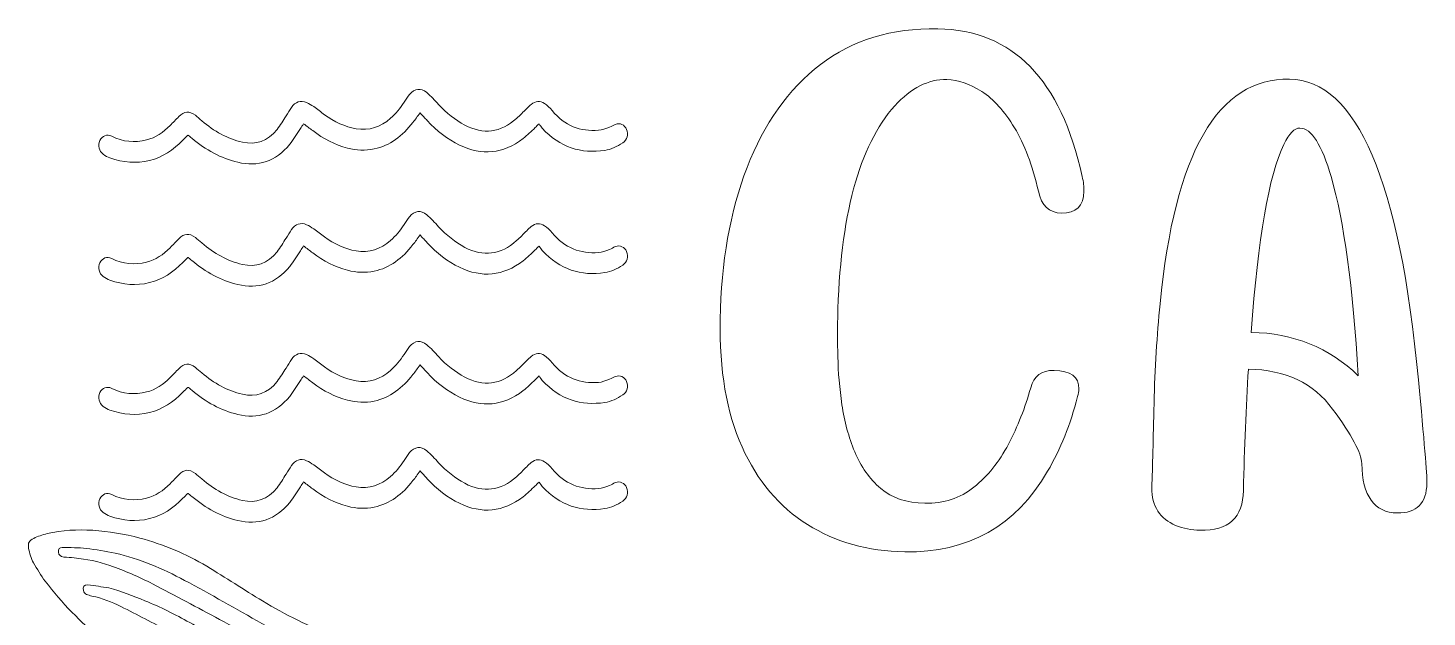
# Model space of a CAD drawing. Header units: inches. Extents: x 0.16 to 5.6, y -5.13 to -0.86.
# Drawn here: x 0.162 to 1.933, y -3.814 to -3.068 of the extents above; entities that cross this region are included whole.
import ezdxf

# ---------------------------------------------------------------- set-up
doc = ezdxf.new("R2010")
doc.units = ezdxf.units.IN
doc.header["$MEASUREMENT"] = 0
doc.layers.add('Layer 1', color=7, linetype='Continuous')

# ---------------------------------------------------------------- blocks, each defined once
blk = doc.blocks.new('block 182')
at = {"layer": 'Layer 1', "lineweight": 0}
blk.add_open_spline([(1.272, -3.7312), (1.2254, -3.7304), (1.1844, -3.7188), (1.1488, -3.6966), (1.1132, -3.6743), (1.0856, -3.6415), (1.0661, -3.5982), (1.0465, -3.5548), (1.0373, -3.5011), (1.0385, -3.4369), (1.0397, -3.3644), (1.0511, -3.3003), (1.0725, -3.2447), (1.0939, -3.1891), (1.1249, -3.1457), (1.1654, -3.1145), (1.206, -3.0833), (1.2555, -3.0681), (1.314, -3.0692), (1.4089, -3.0708), (1.4698, -3.1331), (1.4966, -3.256), (1.4983, -3.2631), (1.499, -3.2694), (1.4989, -3.2748), (1.4986, -3.2936), (1.489, -3.3028), (1.4703, -3.3025), (1.455, -3.3023), (1.4453, -3.293), (1.4412, -3.2747), (1.4337, -3.242), (1.4236, -3.2153), (1.411, -3.1945), (1.3984, -3.1736), (1.3846, -3.1583), (1.3695, -3.1485), (1.3544, -3.1387), (1.3398, -3.1337), (1.3254, -3.1334), (1.3019, -3.133), (1.2799, -3.1441), (1.2595, -3.1667), (1.2141, -3.217), (1.19, -3.3066), (1.1872, -3.4355), (1.1869, -3.4489), (1.187, -3.4653), (1.1874, -3.4845), (1.1878, -3.5038), (1.1896, -3.524), (1.1926, -3.5451), (1.1957, -3.5662), (1.2011, -3.5861), (1.2088, -3.6047), (1.2166, -3.6233), (1.2275, -3.6388), (1.2416, -3.651), (1.2557, -3.6631), (1.2743, -3.6694), (1.2973, -3.6698), (1.3214, -3.6703), (1.3422, -3.6635), (1.3596, -3.6494), (1.377, -3.6354), (1.3916, -3.6172), (1.4033, -3.5949), (1.4151, -3.5726), (1.4245, -3.5488), (1.4315, -3.5235), (1.4353, -3.5086), (1.4451, -3.5013), (1.461, -3.5016), (1.4821, -3.502), (1.4926, -3.5098), (1.4923, -3.525), (1.4923, -3.528), (1.4918, -3.5313), (1.4908, -3.5348), (1.4819, -3.5699), (1.4692, -3.6013), (1.4529, -3.6291), (1.4126, -3.6986), (1.3523, -3.7326), (1.272, -3.7312)], degree=3, knots=[0, 0, 0, 0, 1, 1, 1, 2, 2, 2, 3, 3, 3, 4, 4, 4, 5, 5, 5, 6, 6, 6, 7, 7, 7, 8, 8, 8, 9, 9, 9, 10, 10, 10, 11, 11, 11, 12, 12, 12, 13, 13, 13, 14, 14, 14, 15, 15, 15, 16, 16, 16, 17, 17, 17, 18, 18, 18, 19, 19, 19, 20, 20, 20, 21, 21, 21, 22, 22, 22, 23, 23, 23, 24, 24, 24, 25, 25, 25, 26, 26, 26, 27, 27, 27, 28, 28, 28, 28], dxfattribs=at)
blk = doc.blocks.new('block 181')
at = {"layer": 'Layer 1'}
blk.add_blockref('block 182', (0, 0), dxfattribs=at)
blk = doc.blocks.new('block 184')
at = {"layer": 'Layer 1', "lineweight": 0}
for points, knots in [([(1.6457, -3.704), (1.635, -3.7038), (1.6247, -3.7017), (1.6149, -3.6977), (1.6051, -3.6936), (1.5976, -3.6876), (1.5924, -3.6796), (1.5872, -3.6716), (1.5846, -3.6618), (1.5848, -3.6501), (1.5856, -3.6239), (1.5865, -3.5884), (1.5876, -3.5436), (1.5887, -3.4988), (1.5912, -3.4568), (1.5952, -3.4175), (1.6137, -3.2261), (1.6684, -3.1312), (1.7591, -3.1328), (1.8442, -3.1343), (1.8985, -3.2613), (1.9222, -3.5136), (1.9295, -3.5905), (1.9331, -3.634), (1.9329, -3.6441), (1.9324, -3.6698), (1.92, -3.6824), (1.8955, -3.682), (1.8662, -3.6815), (1.8512, -3.6606), (1.8505, -3.6194), (1.8501, -3.6062), (1.8378, -3.5833), (1.8136, -3.5505), (1.7894, -3.5177), (1.7539, -3.5008), (1.707, -3.5), (1.7041, -3.548), (1.702, -3.5992), (1.7007, -3.6535), (1.7002, -3.6878), (1.6818, -3.7047), (1.6457, -3.704)], [0, 0, 0, 0, 1, 1, 1, 2, 2, 2, 3, 3, 3, 4, 4, 4, 5, 5, 5, 6, 6, 6, 7, 7, 7, 8, 8, 8, 9, 9, 9, 10, 10, 10, 11, 11, 11, 12, 12, 12, 13, 13, 13, 14, 14, 14, 14]), ([(1.8461, -3.5083), (1.8392, -3.3956), (1.8278, -3.312), (1.812, -3.2573), (1.7999, -3.2159), (1.7867, -3.1951), (1.7723, -3.1949), (1.7655, -3.1947), (1.7587, -3.2016), (1.7518, -3.2155), (1.7329, -3.2549), (1.7192, -3.3342), (1.7105, -3.4535), (1.7639, -3.4544), (1.8092, -3.4727), (1.8461, -3.5083)], [0, 0, 0, 0, 1, 1, 1, 2, 2, 2, 3, 3, 3, 4, 4, 4, 5, 5, 5, 5])]:
    blk.add_open_spline(points, degree=3, knots=knots, dxfattribs=at)
blk = doc.blocks.new('block 183')
at = {"layer": 'Layer 1'}
blk.add_blockref('block 184', (0, 0), dxfattribs=at)
blk = doc.blocks.new('block 180')
at = {"layer": 'Layer 1'}
for name in ['block 181', 'block 183']:
    blk.add_blockref(name, (0, 0), dxfattribs=at)
blk = doc.blocks.new('block 256')
at = {"layer": 'Layer 1', "lineweight": 0}
for points, knots in [([(0.6084, -3.8572), (0.6046, -3.8598), (0.6015, -3.8617), (0.5986, -3.8639), (0.5963, -3.8657), (0.594, -3.8676), (0.5921, -3.8698), (0.5873, -3.8752), (0.5879, -3.8813), (0.5936, -3.8858), (0.5976, -3.8889), (0.6022, -3.8905), (0.607, -3.8918), (0.6104, -3.8928), (0.6137, -3.8937), (0.6176, -3.8947), (0.6169, -3.8956), (0.6167, -3.8962), (0.6162, -3.8964), (0.6017, -3.904), (0.5914, -3.9159), (0.582, -3.9289), (0.5707, -3.9447), (0.5621, -3.9621), (0.5552, -3.9803), (0.5485, -3.9979), (0.542, -4.0157), (0.5352, -4.0334), (0.5242, -4.0624), (0.5084, -4.0886), (0.4898, -4.1134), (0.4728, -4.1361), (0.4539, -4.1571), (0.4322, -4.1755), (0.4227, -4.1836), (0.4125, -4.1909), (0.4014, -4.1967), (0.3952, -4.1999), (0.3884, -4.2022), (0.3819, -4.2048), (0.381, -4.2052), (0.3801, -4.2053), (0.3792, -4.2054), (0.3703, -4.2071), (0.3678, -4.2056), (0.3671, -4.1966), (0.3663, -4.1845), (0.3661, -4.1723), (0.3657, -4.1602), (0.365, -4.1391), (0.3641, -4.1181), (0.3637, -4.097), (0.3632, -4.0726), (0.3654, -4.0484), (0.3715, -4.0247), (0.3789, -3.9958), (0.3912, -3.9694), (0.4113, -3.947), (0.4212, -3.936), (0.4326, -3.9266), (0.4447, -3.918), (0.4473, -3.9161), (0.4499, -3.9142), (0.4524, -3.9121), (0.4544, -3.9104), (0.4553, -3.9081), (0.4544, -3.9055), (0.4535, -3.9029), (0.4515, -3.9014), (0.449, -3.901), (0.4465, -3.9007), (0.4441, -3.9007), (0.4416, -3.9006), (0.4261, -3.8999), (0.4105, -3.8998), (0.3951, -3.8986), (0.3428, -3.8943), (0.2961, -3.8762), (0.2557, -3.8424), (0.2292, -3.8202), (0.2051, -3.796), (0.1843, -3.7685), (0.1787, -3.7612), (0.1741, -3.7531), (0.1695, -3.7452), (0.1661, -3.7394), (0.1642, -3.733), (0.1633, -3.7264), (0.1624, -3.7197), (0.1635, -3.717), (0.1697, -3.7142), (0.1751, -3.7117), (0.1808, -3.7096), (0.1866, -3.7082), (0.2056, -3.7036), (0.2249, -3.7028), (0.2444, -3.704), (0.2646, -3.7053), (0.2845, -3.7085), (0.304, -3.7138), (0.3338, -3.7219), (0.3623, -3.7335), (0.3888, -3.7495), (0.4125, -3.7638), (0.4356, -3.7791), (0.4593, -3.7934), (0.4883, -3.811), (0.5188, -3.8257), (0.5501, -3.8386), (0.5679, -3.846), (0.5861, -3.8521), (0.605, -3.8562), (0.6058, -3.8564), (0.6067, -3.8567), (0.6084, -3.8572)], [0, 0, 0, 0, 1, 1, 1, 2, 2, 2, 3, 3, 3, 4, 4, 4, 5, 5, 5, 6, 6, 6, 7, 7, 7, 8, 8, 8, 9, 9, 9, 10, 10, 10, 11, 11, 11, 12, 12, 12, 13, 13, 13, 14, 14, 14, 15, 15, 15, 16, 16, 16, 17, 17, 17, 18, 18, 18, 19, 19, 19, 20, 20, 20, 21, 21, 21, 22, 22, 22, 23, 23, 23, 24, 24, 24, 25, 25, 25, 26, 26, 26, 27, 27, 27, 28, 28, 28, 29, 29, 29, 30, 30, 30, 31, 31, 31, 32, 32, 32, 33, 33, 33, 34, 34, 34, 35, 35, 35, 36, 36, 36, 37, 37, 37, 38, 38, 38, 38]), ([(0.2727, -3.7327), (0.2606, -3.7308), (0.2485, -3.7283), (0.2363, -3.727), (0.2262, -3.7258), (0.216, -3.7259), (0.2059, -3.7256), (0.2021, -3.7255), (0.2003, -3.7278), (0.2009, -3.7316), (0.2014, -3.7353), (0.2038, -3.7375), (0.2077, -3.7379), (0.2121, -3.7383), (0.2166, -3.7384), (0.221, -3.7389), (0.2364, -3.7404), (0.2515, -3.7433), (0.2661, -3.7485), (0.2847, -3.755), (0.3028, -3.7628), (0.3202, -3.7719), (0.3486, -3.7867), (0.3769, -3.8017), (0.405, -3.8168), (0.4358, -3.8334), (0.4665, -3.85), (0.5004, -3.8596), (0.5111, -3.8626), (0.5217, -3.8658), (0.5328, -3.8667), (0.5357, -3.8669), (0.5387, -3.8669), (0.5415, -3.8665), (0.5441, -3.8662), (0.5455, -3.8642), (0.5457, -3.8617), (0.546, -3.8592), (0.545, -3.8574), (0.5427, -3.8565), (0.5407, -3.8557), (0.5387, -3.8548), (0.5367, -3.8543), (0.509, -3.8474), (0.4832, -3.8361), (0.4585, -3.822), (0.426, -3.8034), (0.3935, -3.7851), (0.3606, -3.7673), (0.3328, -3.7523), (0.3037, -3.7402), (0.2727, -3.7327)], [0, 0, 0, 0, 1, 1, 1, 2, 2, 2, 3, 3, 3, 4, 4, 4, 5, 5, 5, 6, 6, 6, 7, 7, 7, 8, 8, 8, 9, 9, 9, 10, 10, 10, 11, 11, 11, 12, 12, 12, 13, 13, 13, 14, 14, 14, 15, 15, 15, 16, 16, 16, 17, 17, 17, 17]), ([(0.2647, -3.7768), (0.2559, -3.7756), (0.2471, -3.7741), (0.2382, -3.7731), (0.2337, -3.7726), (0.2314, -3.7757), (0.2325, -3.7801), (0.233, -3.7825), (0.2344, -3.7843), (0.2367, -3.7852), (0.2389, -3.7859), (0.2411, -3.7867), (0.2433, -3.7872), (0.2562, -3.79), (0.2684, -3.7947), (0.2801, -3.8005), (0.3006, -3.8108), (0.321, -3.8213), (0.3412, -3.8321), (0.3634, -3.844), (0.3851, -3.857), (0.4094, -3.8644), (0.4213, -3.868), (0.4332, -3.8717), (0.4452, -3.8751), (0.4486, -3.8761), (0.4522, -3.8764), (0.4557, -3.8766), (0.4583, -3.8768), (0.4602, -3.8752), (0.4609, -3.8729), (0.4617, -3.8705), (0.4608, -3.8679), (0.4586, -3.8664), (0.458, -3.866), (0.4572, -3.8657), (0.4565, -3.8654), (0.4522, -3.8635), (0.4478, -3.8615), (0.4434, -3.8596), (0.4277, -3.853), (0.4118, -3.8468), (0.397, -3.8382), (0.387, -3.8324), (0.3772, -3.8264), (0.3671, -3.8208), (0.3487, -3.8105), (0.3299, -3.8011), (0.3104, -3.7931), (0.2954, -3.787), (0.2804, -3.781), (0.2647, -3.7768)], [0, 0, 0, 0, 1, 1, 1, 2, 2, 2, 3, 3, 3, 4, 4, 4, 5, 5, 5, 6, 6, 6, 7, 7, 7, 8, 8, 8, 9, 9, 9, 10, 10, 10, 11, 11, 11, 12, 12, 12, 13, 13, 13, 14, 14, 14, 15, 15, 15, 16, 16, 16, 17, 17, 17, 17]), ([(0.3814, -4.1156), (0.3798, -4.1195), (0.3825, -4.1226), (0.3863, -4.1234), (0.389, -4.124), (0.3916, -4.1236), (0.3936, -4.1217), (0.3961, -4.1194), (0.3987, -4.1171), (0.4006, -4.1144), (0.4123, -4.0984), (0.4229, -4.0816), (0.4313, -4.0636), (0.4409, -4.0429), (0.4502, -4.0221), (0.4575, -4.0005), (0.4613, -3.9893), (0.4654, -3.9782), (0.4695, -3.9671), (0.4741, -3.9545), (0.4803, -3.9426), (0.4866, -3.9308), (0.4881, -3.928), (0.4895, -3.925), (0.4907, -3.922), (0.4921, -3.9186), (0.4914, -3.9159), (0.4889, -3.9142), (0.4866, -3.9125), (0.4836, -3.9126), (0.4808, -3.9147), (0.479, -3.9161), (0.4772, -3.9177), (0.4758, -3.9195), (0.4714, -3.9252), (0.4669, -3.9309), (0.463, -3.9369), (0.4545, -3.95), (0.4488, -3.9645), (0.4426, -3.9788), (0.4318, -4.0036), (0.4215, -4.0286), (0.4105, -4.0533), (0.4018, -4.0728), (0.3923, -4.092), (0.3832, -4.1113), (0.3825, -4.1127), (0.382, -4.1141), (0.3814, -4.1156)], [0, 0, 0, 0, 1, 1, 1, 2, 2, 2, 3, 3, 3, 4, 4, 4, 5, 5, 5, 6, 6, 6, 7, 7, 7, 8, 8, 8, 9, 9, 9, 10, 10, 10, 11, 11, 11, 12, 12, 12, 13, 13, 13, 14, 14, 14, 15, 15, 15, 16, 16, 16, 16]), ([(0.5608, -3.9052), (0.5623, -3.8997), (0.5595, -3.8961), (0.5548, -3.8965), (0.553, -3.8967), (0.5509, -3.8977), (0.5496, -3.899), (0.5464, -3.9021), (0.5432, -3.9054), (0.5409, -3.9091), (0.5353, -3.9181), (0.5295, -3.927), (0.5249, -3.9365), (0.5102, -3.9674), (0.4961, -3.9984), (0.4818, -4.0294), (0.4754, -4.0432), (0.4697, -4.0573), (0.4627, -4.0708), (0.4505, -4.0942), (0.4349, -4.1154), (0.4188, -4.1362), (0.4126, -4.1442), (0.4054, -4.1515), (0.3987, -4.1591), (0.3963, -4.1619), (0.3939, -4.1646), (0.3917, -4.1676), (0.3899, -4.1701), (0.3906, -4.1722), (0.3933, -4.1737), (0.3963, -4.1753), (0.3993, -4.1748), (0.402, -4.173), (0.4059, -4.1703), (0.41, -4.1676), (0.4134, -4.1644), (0.4253, -4.153), (0.4374, -4.1418), (0.4486, -4.1298), (0.4692, -4.108), (0.4862, -4.0835), (0.4982, -4.0559), (0.5114, -4.0257), (0.5227, -3.9948), (0.5344, -3.964), (0.5413, -3.9459), (0.5487, -3.928), (0.5579, -3.9109), (0.5591, -3.9088), (0.5601, -3.9065), (0.5608, -3.9052)], [0, 0, 0, 0, 1, 1, 1, 2, 2, 2, 3, 3, 3, 4, 4, 4, 5, 5, 5, 6, 6, 6, 7, 7, 7, 8, 8, 8, 9, 9, 9, 10, 10, 10, 11, 11, 11, 12, 12, 12, 13, 13, 13, 14, 14, 14, 15, 15, 15, 16, 16, 16, 17, 17, 17, 17])]:
    blk.add_open_spline(points, degree=3, knots=knots, dxfattribs=at)
blk = doc.blocks.new('block 255')
at = {"layer": 'Layer 1'}
blk.add_blockref('block 256', (0, 0), dxfattribs=at)
blk = doc.blocks.new('block 254')
at = {"layer": 'Layer 1'}
blk.add_blockref('block 255', (0, 0), dxfattribs=at)
blk = doc.blocks.new('block 296')
at = {"layer": 'Layer 1', "lineweight": 0}
blk.add_open_spline([(0.6677, -3.6388), (0.6798, -3.652), (0.6935, -3.6624), (0.7087, -3.6698), (0.7367, -3.6834), (0.7637, -3.681), (0.7891, -3.6615), (0.7945, -3.6574), (0.7993, -3.6524), (0.8044, -3.6477), (0.8058, -3.6464), (0.8072, -3.645), (0.8094, -3.6429), (0.8108, -3.6451), (0.8119, -3.647), (0.8132, -3.6485), (0.8357, -3.6729), (0.8626, -3.6809), (0.8926, -3.6765), (0.9006, -3.6754), (0.9081, -3.6716), (0.9151, -3.667), (0.9209, -3.6633), (0.9227, -3.6561), (0.92, -3.6499), (0.9175, -3.644), (0.9116, -3.6413), (0.9057, -3.6436), (0.9033, -3.6446), (0.901, -3.6462), (0.8985, -3.6471), (0.8938, -3.6487), (0.8891, -3.6509), (0.8843, -3.6512), (0.8618, -3.6526), (0.8418, -3.6457), (0.8259, -3.6261), (0.8231, -3.6227), (0.8198, -3.6195), (0.8162, -3.6171), (0.8106, -3.6133), (0.8048, -3.6139), (0.7994, -3.6182), (0.7974, -3.6198), (0.7956, -3.6217), (0.7937, -3.6235), (0.7894, -3.6277), (0.7853, -3.6321), (0.7809, -3.6361), (0.7606, -3.6541), (0.7386, -3.6568), (0.7154, -3.6445), (0.7031, -3.638), (0.692, -3.6293), (0.6821, -3.6184), (0.6774, -3.6131), (0.6724, -3.6079), (0.6671, -3.6034), (0.6596, -3.597), (0.6518, -3.5981), (0.6454, -3.6057), (0.6428, -3.6088), (0.6407, -3.6122), (0.6385, -3.6156), (0.6335, -3.6232), (0.6279, -3.6301), (0.6213, -3.6359), (0.6084, -3.6472), (0.594, -3.6518), (0.5779, -3.6491), (0.5633, -3.6466), (0.55, -3.6404), (0.5376, -3.6313), (0.533, -3.628), (0.5286, -3.6243), (0.524, -3.6211), (0.5212, -3.6191), (0.5182, -3.6172), (0.5151, -3.6159), (0.5076, -3.6127), (0.5009, -3.6149), (0.4958, -3.6221), (0.4934, -3.6255), (0.4915, -3.6293), (0.4891, -3.6329), (0.4854, -3.6387), (0.4818, -3.6447), (0.4776, -3.6501), (0.4658, -3.6652), (0.4509, -3.6699), (0.4338, -3.6661), (0.4148, -3.6618), (0.3978, -3.6523), (0.3823, -3.639), (0.3796, -3.6367), (0.377, -3.6342), (0.3743, -3.6321), (0.3666, -3.6262), (0.3602, -3.6267), (0.3533, -3.6337), (0.3496, -3.6374), (0.346, -3.6413), (0.3423, -3.645), (0.3336, -3.6536), (0.3239, -3.6605), (0.3125, -3.6632), (0.2974, -3.6669), (0.2827, -3.6658), (0.2684, -3.6587), (0.2624, -3.6556), (0.2563, -3.658), (0.2534, -3.6641), (0.2506, -3.6701), (0.2523, -3.6774), (0.2577, -3.6814), (0.2603, -3.6834), (0.2632, -3.6851), (0.2662, -3.6861), (0.2827, -3.6919), (0.2995, -3.6934), (0.3164, -3.6892), (0.3326, -3.6853), (0.3463, -3.6759), (0.3586, -3.6635), (0.3607, -3.6614), (0.3628, -3.6593), (0.3646, -3.6574), (0.3653, -3.6575), (0.3655, -3.6575), (0.3656, -3.6576), (0.367, -3.6588), (0.3684, -3.6599), (0.3698, -3.6611), (0.3874, -3.6759), (0.4067, -3.6866), (0.4281, -3.6916), (0.4535, -3.6977), (0.4757, -3.6906), (0.4937, -3.6687), (0.4987, -3.6626), (0.5028, -3.6555), (0.5073, -3.6488), (0.5086, -3.647), (0.5097, -3.645), (0.5111, -3.6427), (0.5152, -3.6458), (0.519, -3.6487), (0.5228, -3.6515), (0.5363, -3.6619), (0.5509, -3.6694), (0.5668, -3.6735), (0.578, -3.6764), (0.5893, -3.6771), (0.6006, -3.6747), (0.6206, -3.6705), (0.6364, -3.6582), (0.6497, -3.6411), (0.6526, -3.6374), (0.6553, -3.6334), (0.6586, -3.6288), (0.6619, -3.6324), (0.6648, -3.6356), (0.6677, -3.6388)], degree=3, knots=[0, 0, 0, 0, 1, 1, 1, 2, 2, 2, 3, 3, 3, 4, 4, 4, 5, 5, 5, 6, 6, 6, 7, 7, 7, 8, 8, 8, 9, 9, 9, 10, 10, 10, 11, 11, 11, 12, 12, 12, 13, 13, 13, 14, 14, 14, 15, 15, 15, 16, 16, 16, 17, 17, 17, 18, 18, 18, 19, 19, 19, 20, 20, 20, 21, 21, 21, 22, 22, 22, 23, 23, 23, 24, 24, 24, 25, 25, 25, 26, 26, 26, 27, 27, 27, 28, 28, 28, 29, 29, 29, 30, 30, 30, 31, 31, 31, 32, 32, 32, 33, 33, 33, 34, 34, 34, 35, 35, 35, 36, 36, 36, 37, 37, 37, 38, 38, 38, 39, 39, 39, 40, 40, 40, 41, 41, 41, 42, 42, 42, 43, 43, 43, 44, 44, 44, 45, 45, 45, 46, 46, 46, 47, 47, 47, 48, 48, 48, 49, 49, 49, 50, 50, 50, 51, 51, 51, 52, 52, 52, 53, 53, 53, 54, 54, 54, 54], dxfattribs=at)
blk = doc.blocks.new('block 295')
at = {"layer": 'Layer 1'}
blk.add_blockref('block 296', (0, 0), dxfattribs=at)
blk = doc.blocks.new('block 298')
at = {"layer": 'Layer 1', "lineweight": 0}
blk.add_open_spline([(0.6677, -3.5044), (0.6798, -3.5176), (0.6935, -3.528), (0.7087, -3.5355), (0.7367, -3.5491), (0.7637, -3.5467), (0.7891, -3.5272), (0.7945, -3.5231), (0.7993, -3.518), (0.8044, -3.5134), (0.8058, -3.5121), (0.8072, -3.5106), (0.8094, -3.5086), (0.8108, -3.5107), (0.8119, -3.5127), (0.8132, -3.5142), (0.8357, -3.5385), (0.8626, -3.5466), (0.8926, -3.5422), (0.9006, -3.541), (0.9081, -3.5372), (0.9151, -3.5327), (0.9209, -3.529), (0.9227, -3.5218), (0.92, -3.5156), (0.9175, -3.5096), (0.9116, -3.507), (0.9057, -3.5093), (0.9033, -3.5103), (0.901, -3.5119), (0.8985, -3.5127), (0.8938, -3.5143), (0.8891, -3.5165), (0.8843, -3.5168), (0.8618, -3.5183), (0.8418, -3.5114), (0.8259, -3.4918), (0.8231, -3.4883), (0.8198, -3.4852), (0.8162, -3.4828), (0.8106, -3.479), (0.8048, -3.4796), (0.7994, -3.4839), (0.7974, -3.4855), (0.7956, -3.4874), (0.7937, -3.4892), (0.7894, -3.4934), (0.7853, -3.4978), (0.7809, -3.5017), (0.7606, -3.5198), (0.7386, -3.5225), (0.7154, -3.5101), (0.7031, -3.5036), (0.692, -3.495), (0.6821, -3.4841), (0.6774, -3.4788), (0.6724, -3.4735), (0.6671, -3.469), (0.6596, -3.4627), (0.6518, -3.4637), (0.6454, -3.4714), (0.6428, -3.4744), (0.6407, -3.4779), (0.6385, -3.4813), (0.6335, -3.4888), (0.6279, -3.4958), (0.6213, -3.5016), (0.6084, -3.5128), (0.594, -3.5175), (0.5779, -3.5148), (0.5633, -3.5123), (0.55, -3.506), (0.5376, -3.497), (0.533, -3.4936), (0.5286, -3.49), (0.524, -3.4868), (0.5212, -3.4848), (0.5182, -3.4829), (0.5151, -3.4816), (0.5076, -3.4784), (0.5009, -3.4806), (0.4958, -3.4877), (0.4934, -3.4912), (0.4915, -3.495), (0.4891, -3.4986), (0.4854, -3.5043), (0.4818, -3.5103), (0.4776, -3.5157), (0.4658, -3.5309), (0.4509, -3.5356), (0.4338, -3.5318), (0.4148, -3.5275), (0.3978, -3.5179), (0.3823, -3.5046), (0.3796, -3.5024), (0.377, -3.4999), (0.3743, -3.4978), (0.3666, -3.4919), (0.3602, -3.4924), (0.3533, -3.4994), (0.3496, -3.5031), (0.346, -3.507), (0.3423, -3.5107), (0.3336, -3.5193), (0.3239, -3.5261), (0.3125, -3.5289), (0.2974, -3.5326), (0.2827, -3.5315), (0.2684, -3.5243), (0.2624, -3.5213), (0.2563, -3.5237), (0.2534, -3.5297), (0.2506, -3.5357), (0.2523, -3.5431), (0.2577, -3.5471), (0.2603, -3.5491), (0.2632, -3.5507), (0.2662, -3.5518), (0.2827, -3.5576), (0.2995, -3.5591), (0.3164, -3.5549), (0.3326, -3.5509), (0.3463, -3.5416), (0.3586, -3.5292), (0.3607, -3.5271), (0.3628, -3.525), (0.3646, -3.5231), (0.3653, -3.5232), (0.3655, -3.5232), (0.3656, -3.5233), (0.367, -3.5244), (0.3684, -3.5256), (0.3698, -3.5268), (0.3874, -3.5416), (0.4067, -3.5522), (0.4281, -3.5573), (0.4535, -3.5634), (0.4757, -3.5563), (0.4937, -3.5344), (0.4987, -3.5283), (0.5028, -3.5212), (0.5073, -3.5145), (0.5086, -3.5126), (0.5097, -3.5106), (0.5111, -3.5084), (0.5152, -3.5115), (0.519, -3.5143), (0.5228, -3.5172), (0.5363, -3.5276), (0.5509, -3.5351), (0.5668, -3.5392), (0.578, -3.5421), (0.5893, -3.5428), (0.6006, -3.5404), (0.6206, -3.5361), (0.6364, -3.5239), (0.6497, -3.5068), (0.6526, -3.503), (0.6553, -3.4991), (0.6586, -3.4945), (0.6619, -3.4981), (0.6648, -3.5013), (0.6677, -3.5044)], degree=3, knots=[0, 0, 0, 0, 1, 1, 1, 2, 2, 2, 3, 3, 3, 4, 4, 4, 5, 5, 5, 6, 6, 6, 7, 7, 7, 8, 8, 8, 9, 9, 9, 10, 10, 10, 11, 11, 11, 12, 12, 12, 13, 13, 13, 14, 14, 14, 15, 15, 15, 16, 16, 16, 17, 17, 17, 18, 18, 18, 19, 19, 19, 20, 20, 20, 21, 21, 21, 22, 22, 22, 23, 23, 23, 24, 24, 24, 25, 25, 25, 26, 26, 26, 27, 27, 27, 28, 28, 28, 29, 29, 29, 30, 30, 30, 31, 31, 31, 32, 32, 32, 33, 33, 33, 34, 34, 34, 35, 35, 35, 36, 36, 36, 37, 37, 37, 38, 38, 38, 39, 39, 39, 40, 40, 40, 41, 41, 41, 42, 42, 42, 43, 43, 43, 44, 44, 44, 45, 45, 45, 46, 46, 46, 47, 47, 47, 48, 48, 48, 49, 49, 49, 50, 50, 50, 51, 51, 51, 52, 52, 52, 53, 53, 53, 54, 54, 54, 54], dxfattribs=at)
blk = doc.blocks.new('block 297')
at = {"layer": 'Layer 1'}
blk.add_blockref('block 298', (0, 0), dxfattribs=at)
blk = doc.blocks.new('block 300')
at = {"layer": 'Layer 1', "lineweight": 0}
blk.add_open_spline([(0.6677, -3.3401), (0.6798, -3.3532), (0.6935, -3.3637), (0.7087, -3.3711), (0.7367, -3.3847), (0.7637, -3.3823), (0.7891, -3.3628), (0.7945, -3.3587), (0.7993, -3.3537), (0.8044, -3.349), (0.8058, -3.3477), (0.8072, -3.3463), (0.8094, -3.3442), (0.8108, -3.3464), (0.8119, -3.3483), (0.8132, -3.3498), (0.8357, -3.3742), (0.8626, -3.3822), (0.8926, -3.3778), (0.9006, -3.3767), (0.9081, -3.3729), (0.9151, -3.3683), (0.9209, -3.3646), (0.9227, -3.3574), (0.92, -3.3512), (0.9175, -3.3453), (0.9116, -3.3426), (0.9057, -3.3449), (0.9033, -3.3459), (0.901, -3.3475), (0.8985, -3.3484), (0.8938, -3.35), (0.8891, -3.3522), (0.8843, -3.3525), (0.8618, -3.3539), (0.8418, -3.347), (0.8259, -3.3274), (0.8231, -3.324), (0.8198, -3.3208), (0.8162, -3.3184), (0.8106, -3.3146), (0.8048, -3.3152), (0.7994, -3.3195), (0.7974, -3.3211), (0.7956, -3.323), (0.7937, -3.3248), (0.7894, -3.329), (0.7853, -3.3334), (0.7809, -3.3373), (0.7606, -3.3554), (0.7386, -3.3581), (0.7154, -3.3458), (0.7031, -3.3392), (0.692, -3.3306), (0.6821, -3.3197), (0.6774, -3.3144), (0.6724, -3.3092), (0.6671, -3.3046), (0.6596, -3.2983), (0.6518, -3.2993), (0.6454, -3.307), (0.6428, -3.31), (0.6407, -3.3135), (0.6385, -3.3169), (0.6335, -3.3245), (0.6279, -3.3314), (0.6213, -3.3372), (0.6084, -3.3485), (0.594, -3.3531), (0.5779, -3.3504), (0.5633, -3.3479), (0.55, -3.3417), (0.5376, -3.3326), (0.533, -3.3293), (0.5286, -3.3256), (0.524, -3.3224), (0.5212, -3.3204), (0.5182, -3.3185), (0.5151, -3.3172), (0.5076, -3.314), (0.5009, -3.3162), (0.4958, -3.3234), (0.4934, -3.3268), (0.4915, -3.3306), (0.4891, -3.3342), (0.4854, -3.34), (0.4818, -3.346), (0.4776, -3.3513), (0.4658, -3.3665), (0.4509, -3.3712), (0.4338, -3.3674), (0.4148, -3.3631), (0.3978, -3.3535), (0.3823, -3.3403), (0.3796, -3.338), (0.377, -3.3355), (0.3743, -3.3334), (0.3666, -3.3275), (0.3602, -3.328), (0.3533, -3.335), (0.3496, -3.3387), (0.346, -3.3426), (0.3423, -3.3463), (0.3336, -3.3549), (0.3239, -3.3618), (0.3125, -3.3645), (0.2974, -3.3682), (0.2827, -3.3671), (0.2684, -3.3599), (0.2624, -3.3569), (0.2563, -3.3593), (0.2534, -3.3654), (0.2506, -3.3714), (0.2523, -3.3787), (0.2577, -3.3827), (0.2603, -3.3847), (0.2632, -3.3863), (0.2662, -3.3874), (0.2827, -3.3932), (0.2995, -3.3947), (0.3164, -3.3905), (0.3326, -3.3866), (0.3463, -3.3772), (0.3586, -3.3648), (0.3607, -3.3627), (0.3628, -3.3606), (0.3646, -3.3587), (0.3653, -3.3588), (0.3655, -3.3588), (0.3656, -3.3589), (0.367, -3.36), (0.3684, -3.3612), (0.3698, -3.3624), (0.3874, -3.3772), (0.4067, -3.3878), (0.4281, -3.3929), (0.4535, -3.399), (0.4757, -3.3919), (0.4937, -3.37), (0.4987, -3.3639), (0.5028, -3.3568), (0.5073, -3.3501), (0.5086, -3.3483), (0.5097, -3.3463), (0.5111, -3.344), (0.5152, -3.3471), (0.519, -3.3499), (0.5228, -3.3528), (0.5363, -3.3632), (0.5509, -3.3707), (0.5668, -3.3748), (0.578, -3.3777), (0.5893, -3.3784), (0.6006, -3.376), (0.6206, -3.3718), (0.6364, -3.3595), (0.6497, -3.3424), (0.6526, -3.3387), (0.6553, -3.3347), (0.6586, -3.3301), (0.6619, -3.3337), (0.6648, -3.3369), (0.6677, -3.3401)], degree=3, knots=[0, 0, 0, 0, 1, 1, 1, 2, 2, 2, 3, 3, 3, 4, 4, 4, 5, 5, 5, 6, 6, 6, 7, 7, 7, 8, 8, 8, 9, 9, 9, 10, 10, 10, 11, 11, 11, 12, 12, 12, 13, 13, 13, 14, 14, 14, 15, 15, 15, 16, 16, 16, 17, 17, 17, 18, 18, 18, 19, 19, 19, 20, 20, 20, 21, 21, 21, 22, 22, 22, 23, 23, 23, 24, 24, 24, 25, 25, 25, 26, 26, 26, 27, 27, 27, 28, 28, 28, 29, 29, 29, 30, 30, 30, 31, 31, 31, 32, 32, 32, 33, 33, 33, 34, 34, 34, 35, 35, 35, 36, 36, 36, 37, 37, 37, 38, 38, 38, 39, 39, 39, 40, 40, 40, 41, 41, 41, 42, 42, 42, 43, 43, 43, 44, 44, 44, 45, 45, 45, 46, 46, 46, 47, 47, 47, 48, 48, 48, 49, 49, 49, 50, 50, 50, 51, 51, 51, 52, 52, 52, 53, 53, 53, 54, 54, 54, 54], dxfattribs=at)
blk = doc.blocks.new('block 299')
at = {"layer": 'Layer 1'}
blk.add_blockref('block 300', (0, 0), dxfattribs=at)
blk = doc.blocks.new('block 302')
at = {"layer": 'Layer 1', "lineweight": 0}
blk.add_open_spline([(0.6677, -3.1854), (0.6798, -3.1985), (0.6935, -3.2089), (0.7087, -3.2164), (0.7367, -3.23), (0.7637, -3.2276), (0.7891, -3.2081), (0.7945, -3.204), (0.7993, -3.199), (0.8044, -3.1943), (0.8058, -3.193), (0.8072, -3.1916), (0.8094, -3.1895), (0.8108, -3.1916), (0.8119, -3.1936), (0.8132, -3.1951), (0.8357, -3.2194), (0.8626, -3.2275), (0.8926, -3.2231), (0.9006, -3.222), (0.9081, -3.2181), (0.9151, -3.2136), (0.9209, -3.2099), (0.9227, -3.2027), (0.92, -3.1965), (0.9175, -3.1906), (0.9116, -3.1879), (0.9057, -3.1902), (0.9033, -3.1912), (0.901, -3.1928), (0.8985, -3.1937), (0.8938, -3.1953), (0.8891, -3.1974), (0.8843, -3.1977), (0.8618, -3.1992), (0.8418, -3.1923), (0.8259, -3.1727), (0.8231, -3.1692), (0.8198, -3.1661), (0.8162, -3.1637), (0.8106, -3.1599), (0.8048, -3.1605), (0.7994, -3.1648), (0.7974, -3.1664), (0.7956, -3.1683), (0.7937, -3.1701), (0.7894, -3.1743), (0.7853, -3.1787), (0.7809, -3.1826), (0.7606, -3.2007), (0.7386, -3.2034), (0.7154, -3.1911), (0.7031, -3.1845), (0.692, -3.1759), (0.6821, -3.165), (0.6774, -3.1597), (0.6724, -3.1545), (0.6671, -3.1499), (0.6596, -3.1436), (0.6518, -3.1446), (0.6454, -3.1523), (0.6428, -3.1553), (0.6407, -3.1588), (0.6385, -3.1622), (0.6335, -3.1697), (0.6279, -3.1767), (0.6213, -3.1825), (0.6084, -3.1937), (0.594, -3.1984), (0.5779, -3.1957), (0.5633, -3.1932), (0.55, -3.187), (0.5376, -3.1779), (0.533, -3.1746), (0.5286, -3.1709), (0.524, -3.1677), (0.5212, -3.1657), (0.5182, -3.1638), (0.5151, -3.1625), (0.5076, -3.1593), (0.5009, -3.1615), (0.4958, -3.1687), (0.4934, -3.1721), (0.4915, -3.1759), (0.4891, -3.1795), (0.4854, -3.1853), (0.4818, -3.1913), (0.4776, -3.1966), (0.4658, -3.2118), (0.4509, -3.2165), (0.4338, -3.2127), (0.4148, -3.2084), (0.3978, -3.1988), (0.3823, -3.1856), (0.3796, -3.1833), (0.377, -3.1808), (0.3743, -3.1787), (0.3666, -3.1728), (0.3602, -3.1733), (0.3533, -3.1803), (0.3496, -3.184), (0.346, -3.1879), (0.3423, -3.1916), (0.3336, -3.2002), (0.3239, -3.2071), (0.3125, -3.2098), (0.2974, -3.2135), (0.2827, -3.2124), (0.2684, -3.2052), (0.2624, -3.2022), (0.2563, -3.2046), (0.2534, -3.2106), (0.2506, -3.2167), (0.2523, -3.224), (0.2577, -3.228), (0.2603, -3.23), (0.2632, -3.2316), (0.2662, -3.2327), (0.2827, -3.2385), (0.2995, -3.24), (0.3164, -3.2358), (0.3326, -3.2319), (0.3463, -3.2225), (0.3586, -3.2101), (0.3607, -3.208), (0.3628, -3.2059), (0.3646, -3.204), (0.3653, -3.2041), (0.3655, -3.2041), (0.3656, -3.2042), (0.367, -3.2053), (0.3684, -3.2065), (0.3698, -3.2077), (0.3874, -3.2225), (0.4067, -3.2331), (0.4281, -3.2382), (0.4535, -3.2443), (0.4757, -3.2372), (0.4937, -3.2153), (0.4987, -3.2092), (0.5028, -3.2021), (0.5073, -3.1954), (0.5086, -3.1936), (0.5097, -3.1916), (0.5111, -3.1893), (0.5152, -3.1924), (0.519, -3.1952), (0.5228, -3.1981), (0.5363, -3.2085), (0.5509, -3.216), (0.5668, -3.2201), (0.578, -3.223), (0.5893, -3.2237), (0.6006, -3.2213), (0.6206, -3.2171), (0.6364, -3.2048), (0.6497, -3.1877), (0.6526, -3.184), (0.6553, -3.18), (0.6586, -3.1754), (0.6619, -3.179), (0.6648, -3.1822), (0.6677, -3.1854)], degree=3, knots=[0, 0, 0, 0, 1, 1, 1, 2, 2, 2, 3, 3, 3, 4, 4, 4, 5, 5, 5, 6, 6, 6, 7, 7, 7, 8, 8, 8, 9, 9, 9, 10, 10, 10, 11, 11, 11, 12, 12, 12, 13, 13, 13, 14, 14, 14, 15, 15, 15, 16, 16, 16, 17, 17, 17, 18, 18, 18, 19, 19, 19, 20, 20, 20, 21, 21, 21, 22, 22, 22, 23, 23, 23, 24, 24, 24, 25, 25, 25, 26, 26, 26, 27, 27, 27, 28, 28, 28, 29, 29, 29, 30, 30, 30, 31, 31, 31, 32, 32, 32, 33, 33, 33, 34, 34, 34, 35, 35, 35, 36, 36, 36, 37, 37, 37, 38, 38, 38, 39, 39, 39, 40, 40, 40, 41, 41, 41, 42, 42, 42, 43, 43, 43, 44, 44, 44, 45, 45, 45, 46, 46, 46, 47, 47, 47, 48, 48, 48, 49, 49, 49, 50, 50, 50, 51, 51, 51, 52, 52, 52, 53, 53, 53, 54, 54, 54, 54], dxfattribs=at)
blk = doc.blocks.new('block 301')
at = {"layer": 'Layer 1'}
blk.add_blockref('block 302', (0, 0), dxfattribs=at)
blk = doc.blocks.new('block 294')
at = {"layer": 'Layer 1'}
for name in ['block 301', 'block 299', 'block 297', 'block 295']:
    blk.add_blockref(name, (0, 0), dxfattribs=at)

msp = doc.modelspace()

# ---------------------------------------------------------------- block references
at = {"layer": 'Layer 1'}
for name in ['block 180', 'block 294', 'block 254']:
    msp.add_blockref(name, (0, 0), dxfattribs=at)

doc.saveas('drawing.dxf')
